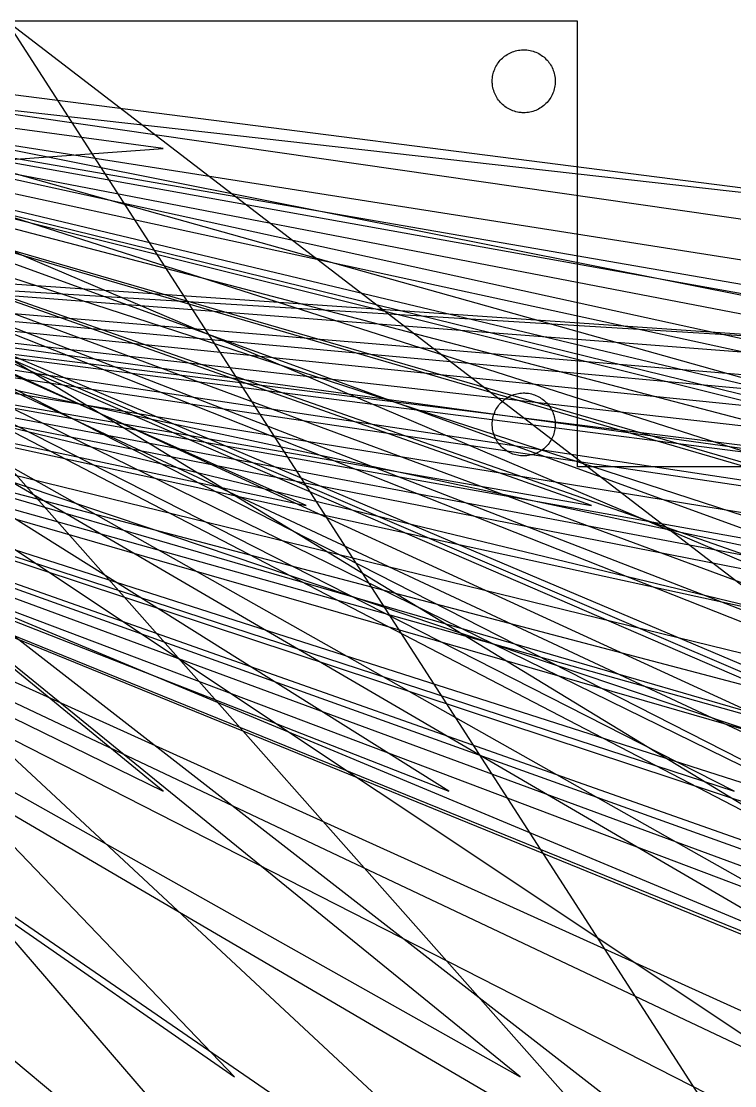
# Model space of a CAD drawing. Extents: x -29462 to 42578, y -23213 to 32194.
# Drawn here: x 13993 to 19283, y -8379 to -489 of the extents above; entities that cross this region are included whole.
import ezdxf

# ---------------------------------------------------------------- set-up
doc = ezdxf.new("R2010")
doc.units = 0

msp = doc.modelspace()

# ---------------------------------------------------------------- linework, layer by layer
at = {"layer": 'Layer 1'}
for p, q in [((17347.1, -488.988), (4404.28, -488.988)), ((15046.144, -1433.059), (8065.38, -488.988)), ((16104.468, -4078.892), (8065.38, -488.988)), ((18221.138, -4078.892), (8065.38, -488.988)), ((20337.808, -4078.892), (8065.38, -488.988)), ((22454.478, -4078.892), (8065.38, -488.988)), ((24571.148, -4078.892), (8065.38, -488.988)), ((26687.808, -4078.892), (8065.38, -488.988)), ((28804.468, -4078.892), (8065.38, -488.988)), ((30921.138, -4078.892), (8065.38, -488.988)), ((39916.968, -4078.892), (8065.38, -488.988)), ((15046.208, -6195.552), (8065.38, -488.988)), ((17162.878, -6195.552), (8065.38, -488.988)), ((19279.548, -6195.552), (8065.38, -488.988)), ((21396.218, -6195.552), (8065.38, -488.988)), ((23512.888, -6195.552), (8065.38, -488.988)), ((25629.558, -6195.552), (8065.38, -488.988)), ((27746.218, -6195.552), (8065.38, -488.988)), ((29862.878, -6195.552), (8065.38, -488.988)), ((31979.548, -6195.552), (8065.38, -488.988)), ((39917.048, -6195.552), (8065.38, -488.988)), ((15575.35, -8312.22), (8065.38, -488.988)), ((17692.02, -8312.22), (8065.38, -488.988)), ((19808.69, -8312.22), (8065.38, -488.988)), ((21925.36, -8312.22), (8065.38, -488.988)), ((24042.03, -8312.22), (8065.38, -488.988)), ((26158.69, -8312.22), (8065.38, -488.988)), ((28275.35, -8312.22), (8065.38, -488.988)), ((30392.02, -8312.22), (8065.38, -488.988)), ((39917.02, -8312.22), (8065.38, -488.988)), ((16633.71, -10428.88), (8065.38, -488.988)), ((18750.38, -10428.88), (8065.38, -488.988)), ((20867.05, -10428.88), (8065.38, -488.988)), ((22983.72, -10428.88), (8065.38, -488.988)), ((25100.39, -10428.88), (8065.38, -488.988)), ((27217.05, -10428.88), (8065.38, -488.988)), ((29333.71, -10428.88), (8065.38, -488.988)), ((37800.32, -13074.713), (8065.38, -488.988)), ((39916.99, -13074.713), (8065.38, -488.988)), ((34625.378, -6195.552), (8594.55, -488.988)), ((32244.07, -12545.546), (8594.55, -488.988)), ((34096.138, -4078.892), (9123.71, -488.988)), ((37800.378, -6195.552), (9123.71, -488.988)), ((33831.6, -8312.22), (9388.3, -488.988)), ((37800.298, -4078.892), (9652.88, -488.988)), ((37800.35, -8312.22), (9917.46, -488.988)), ((33302.46, -10428.88), (9917.46, -488.988)), ((21660.75, -12545.546), (13886.2, -488.988)), ((29598.24, -12545.546), (13886.2, -488.988)), ((18116.2, -488.988), (17347.1, -488.988)), ((18116.2, -3792.83), (18116.2, -488.988)), ((17646.047655, -711.754994), (17656.937167, -708.480498)), ((17656.937167, -708.480498), (17668.045082, -705.728441)), ((17668.045082, -705.728441), (17679.357398, -703.513093)), ((17679.357398, -703.513093), (17690.860111, -701.848724)), ((17690.860111, -701.848724), (17702.53922, -700.749603)), ((17702.53922, -700.749603), (17714.38072, -700.23)), ((17714.38, -700.23), (17718.74372, -700.23)), ((17714.38072, -700.23), (17714.38, -700.23)), ((17718.74372, -700.23), (17724.765647, -700.305809)), ((17724.765647, -700.305809), (17730.750019, -700.53279)), ((17730.750019, -700.53279), (17736.695004, -700.909112)), ((17736.695004, -700.909112), (17742.59877, -701.432944)), ((17742.59877, -701.432944), (17754.275313, -702.915805)), ((17754.275313, -702.915805), (17765.76499, -704.966719)), ((17765.76499, -704.966719), (17777.05314, -707.57103)), ((17777.05314, -707.57103), (17788.125106, -710.714082)), ((17530.730083, -795.372613), (17537.506078, -786.604965)), ((17537.506078, -786.604965), (17544.682515, -778.174248)), ((17544.682515, -778.174248), (17552.245392, -770.094732)), ((17552.245392, -770.094732), (17560.180704, -762.380687)), ((17560.180704, -762.380687), (17568.47445, -755.046383)), ((17568.47445, -755.046383), (17577.112626, -748.10609)), ((17577.112626, -748.10609), (17586.081229, -741.574076)), ((17586.081229, -741.574076), (17595.366256, -735.464613)), ((17595.366256, -735.464613), (17604.953705, -729.79197)), ((17604.953705, -729.79197), (17614.829572, -724.570416)), ((17614.829572, -724.570416), (17624.979855, -719.814223)), ((17624.979855, -719.814223), (17635.39055, -715.537659)), ((17635.39055, -715.537659), (17646.047655, -711.754994)), ((17788.125106, -710.714082), (17798.966228, -714.381219)), ((17798.966228, -714.381219), (17809.561846, -718.557787)), ((17809.561846, -718.557787), (17819.897301, -723.22913)), ((17819.897301, -723.22913), (17829.957935, -728.380591)), ((17829.957935, -728.380591), (17839.729087, -733.997516)), ((17839.729087, -733.997516), (17849.196099, -740.065248)), ((17849.196099, -740.065248), (17858.344312, -746.569133)), ((17858.344312, -746.569133), (17867.159066, -753.494515)), ((17867.159066, -753.494515), (17875.625703, -760.826738)), ((17875.625703, -760.826738), (17883.729562, -768.551147)), ((17883.729562, -768.551147), (17891.455985, -776.653086)), ((17891.455985, -776.653086), (17898.790312, -785.117899)), ((17898.790312, -785.117899), (17905.717885, -793.930931)), ((17492.618392, -875.930939), (17495.686744, -864.981555)), ((17495.686744, -864.981555), (17499.267562, -854.254944)), ((17499.267562, -854.254944), (17503.346842, -843.765376)), ((17503.346842, -843.765376), (17507.910583, -833.527119)), ((17507.910583, -833.527119), (17512.94478, -823.554445)), ((17512.94478, -823.554445), (17518.435431, -813.861623)), ((17518.435431, -813.861623), (17524.368533, -804.462922)), ((17524.368533, -804.462922), (17530.730083, -795.372613)), ((17905.717885, -793.930931), (17912.224044, -803.077527)), ((17912.224044, -803.077527), (17918.29413, -812.543031)), ((17918.29413, -812.543031), (17923.913484, -822.312787)), ((17923.913484, -822.312787), (17929.067446, -832.372139)), ((17929.067446, -832.372139), (17933.741357, -842.706433)), ((17933.741357, -842.706433), (17937.920559, -853.301013)), ((17937.920559, -853.301013), (17941.590391, -864.141222)), ((17941.590391, -864.141222), (17944.736195, -875.212406)), ((17485.45372, -933.52), (17485.749699, -921.670801)), ((17485.529529, -939.541927), (17485.45372, -933.52)), ((17485.75651, -945.526299), (17485.529529, -939.541927)), ((17485.749699, -921.670801), (17486.628159, -909.973026)), ((17486.132832, -951.471284), (17485.75651, -945.526299)), ((17486.628159, -909.973026), (17488.075096, -898.440944)), ((17488.075096, -898.440944), (17490.076508, -887.088825)), ((17490.076508, -887.088825), (17492.618392, -875.930939)), ((17944.736195, -875.212406), (17947.343312, -886.499909)), ((17947.343312, -886.499909), (17949.397082, -897.989076)), ((17949.397082, -897.989076), (17950.882846, -909.66525)), ((17950.882846, -909.66525), (17951.408145, -915.568885)), ((17951.805652, -945.0913), (17950.951237, -956.584086)), ((17951.408145, -915.568885), (17951.785945, -921.513777)), ((17951.785945, -921.513777), (17952.014414, -927.498092)), ((17952.09172, -933.52), (17951.805652, -945.0913)), ((17952.014414, -927.498092), (17952.09172, -933.52)), ((35683.65, -13074.713), (9388.3, -1018.16)), ((37800.37, -10958.046), (10446.6, -1018.15)), ((17486.656664, -957.37505), (17486.132832, -951.471284)), ((17488.139525, -969.051593), (17486.656664, -957.37505)), ((17490.190439, -980.54127), (17488.139525, -969.051593)), ((17492.79475, -991.82942), (17490.190439, -980.54127)), ((17495.937802, -1002.901386), (17492.79475, -991.82942)), ((17499.604939, -1013.742508), (17495.937802, -1002.901386)), ((17503.781507, -1024.338126), (17499.604939, -1013.742508)), ((17508.45285, -1034.673581), (17503.781507, -1024.338126)), ((17934.333174, -1022.820744), (17929.722184, -1033.228296)), ((17938.431279, -1012.200769), (17934.333174, -1022.820744)), ((17942.008578, -1001.3875), (17938.431279, -1012.200769)), ((17945.057146, -990.400067), (17942.008578, -1001.3875)), ((17947.569061, -979.2576), (17945.057146, -990.400067)), ((17949.536399, -967.97923), (17947.569061, -979.2576)), ((17950.951237, -956.584086), (17949.536399, -967.97923)), ((17513.604311, -1044.734215), (17508.45285, -1034.673581)), ((17519.221236, -1054.505367), (17513.604311, -1044.734215)), ((17525.288968, -1063.972379), (17519.221236, -1054.505367)), ((17531.792853, -1073.120592), (17525.288968, -1063.972379)), ((17538.718235, -1081.935346), (17531.792853, -1073.120592)), ((17546.050458, -1090.401983), (17538.718235, -1081.935346)), ((17553.774867, -1098.505842), (17546.050458, -1090.401983)), ((17561.876806, -1106.232265), (17553.774867, -1098.505842)), ((17883.750067, -1098.526347), (17875.365129, -1106.505672)), ((17891.729392, -1090.141409), (17883.750067, -1098.526347)), ((17899.251295, -1081.410135), (17891.729392, -1090.141409)), ((17906.307855, -1072.351657), (17899.251295, -1081.410135)), ((17912.891146, -1062.985103), (17906.307855, -1072.351657)), ((17918.993247, -1053.329605), (17912.891146, -1062.985103)), ((17924.606234, -1043.404293), (17918.993247, -1053.329605)), ((17929.722184, -1033.228296), (17924.606234, -1043.404293)), ((17570.341619, -1113.566592), (17561.876806, -1106.232265)), ((17579.154651, -1120.494165), (17570.341619, -1113.566592)), ((17588.301247, -1127.000324), (17579.154651, -1120.494165)), ((17597.766751, -1133.07041), (17588.301247, -1127.000324)), ((17607.536507, -1138.689764), (17597.766751, -1133.07041)), ((17617.595859, -1143.843726), (17607.536507, -1138.689764)), ((17627.930153, -1148.517637), (17617.595859, -1143.843726)), ((17638.524733, -1152.696839), (17627.930153, -1148.517637)), ((17649.364942, -1156.366671), (17638.524733, -1152.696839)), ((17660.436126, -1159.512475), (17649.364942, -1156.366671)), ((17671.723629, -1162.119592), (17660.436126, -1159.512475)), ((17683.212796, -1164.173362), (17671.723629, -1162.119592)), ((17694.88897, -1165.659126), (17683.212796, -1164.173362)), ((17700.792605, -1166.184425), (17694.88897, -1165.659126)), ((17706.737497, -1166.562225), (17700.792605, -1166.184425)), ((17712.721812, -1166.790694), (17706.737497, -1166.562225)), ((17718.74372, -1166.868), (17712.721812, -1166.790694)), ((17730.31502, -1166.581932), (17718.74372, -1166.868)), ((17741.807806, -1165.727517), (17730.31502, -1166.581932)), ((17753.20295, -1164.312679), (17741.807806, -1165.727517)), ((17764.48132, -1162.345341), (17753.20295, -1164.312679)), ((17775.623787, -1159.833426), (17764.48132, -1162.345341)), ((17786.61122, -1156.784858), (17775.623787, -1159.833426)), ((17797.424489, -1153.207559), (17786.61122, -1156.784858)), ((17808.044464, -1149.109454), (17797.424489, -1153.207559)), ((17818.452016, -1144.498464), (17808.044464, -1149.109454)), ((17828.628013, -1139.382514), (17818.452016, -1144.498464)), ((17838.553325, -1133.769527), (17828.628013, -1139.382514)), ((17848.208823, -1127.667426), (17838.553325, -1133.769527)), ((17857.575377, -1121.084135), (17848.208823, -1127.667426)), ((17866.633855, -1114.027575), (17857.575377, -1121.084135)), ((17875.365129, -1106.505672), (17866.633855, -1114.027575)), ((6520.94, -2033.48), (15046.144, -1433.059)), ((6520.94, -2033.48), (16104.468, -4078.892)), ((6520.94, -2033.48), (18221.138, -4078.892)), ((6520.94, -2033.48), (20337.808, -4078.892)), ((6520.94, -2033.48), (22454.478, -4078.892)), ((6520.94, -2033.48), (24571.148, -4078.892)), ((6520.94, -2033.48), (26687.808, -4078.892)), ((6520.94, -2033.48), (28804.468, -4078.892)), ((6520.94, -2033.48), (30921.138, -4078.892)), ((6520.94, -2033.48), (39916.968, -4078.892)), ((6520.94, -2033.48), (15046.208, -6195.552)), ((6520.94, -2033.48), (17162.878, -6195.552)), ((6520.94, -2033.48), (19279.548, -6195.552)), ((6520.94, -2033.48), (21396.218, -6195.552)), ((6520.94, -2033.48), (23512.888, -6195.552)), ((6520.94, -2033.48), (25629.558, -6195.552)), ((6520.94, -2033.48), (27746.218, -6195.552)), ((6520.94, -2033.48), (29862.878, -6195.552)), ((6520.94, -2033.48), (31979.548, -6195.552)), ((6520.94, -2033.48), (39917.048, -6195.552)), ((6520.94, -2033.48), (15575.35, -8312.22)), ((6520.94, -2033.48), (17692.02, -8312.22)), ((6520.94, -2033.48), (19808.69, -8312.22)), ((6520.94, -2033.48), (21925.36, -8312.22)), ((6520.94, -2033.48), (24042.03, -8312.22)), ((6520.94, -2033.48), (26158.69, -8312.22)), ((6520.94, -2033.48), (28275.35, -8312.22)), ((6520.94, -2033.48), (30392.02, -8312.22)), ((6520.94, -2033.48), (39917.02, -8312.22)), ((6520.94, -2033.48), (16633.71, -10428.88)), ((6520.94, -2033.48), (18750.38, -10428.88)), ((6520.94, -2033.48), (20867.05, -10428.88)), ((6520.94, -2033.48), (22983.72, -10428.88)), ((6520.94, -2033.48), (25100.39, -10428.88)), ((6520.94, -2033.48), (27217.05, -10428.88)), ((6520.94, -2033.48), (29333.71, -10428.88)), ((6520.94, -2033.48), (37800.32, -13074.713)), ((6520.94, -2033.48), (39916.99, -13074.713)), ((7050.11, -2033.48), (34625.378, -6195.552)), ((7050.11, -2033.48), (32244.07, -12545.546)), ((7579.28, -2033.48), (34096.138, -4078.892)), ((7579.28, -2033.48), (37800.378, -6195.552)), ((7843.86, -2033.48), (33831.6, -8312.22)), ((8108.44, -2033.48), (37800.298, -4078.892)), ((8373.03, -2033.48), (37800.35, -8312.22)), ((8373.03, -2033.48), (33302.46, -10428.88)), ((12341.8, -2033.48), (21660.75, -12545.546)), ((12341.8, -2033.48), (29598.24, -12545.546)), ((7843.86, -2562.65), (35683.65, -13074.713)), ((8902.19, -2562.65), (37800.37, -10958.046)), ((17552.229392, -3313.953732), (17560.164704, -3306.239687)), ((17560.164704, -3306.239687), (17568.45845, -3298.905383)), ((17568.45845, -3298.905383), (17577.096626, -3291.96509)), ((17577.096626, -3291.96509), (17586.065229, -3285.433076)), ((17586.065229, -3285.433076), (17595.350256, -3279.323613)), ((17595.350256, -3279.323613), (17604.937705, -3273.65097)), ((17604.937705, -3273.65097), (17614.813572, -3268.429416)), ((17614.813572, -3268.429416), (17624.963855, -3263.673223)), ((17624.963855, -3263.673223), (17635.37455, -3259.396659)), ((17635.37455, -3259.396659), (17646.031655, -3255.613994)), ((17646.031655, -3255.613994), (17656.921167, -3252.339498)), ((17656.921167, -3252.339498), (17668.029082, -3249.587441)), ((17668.029082, -3249.587441), (17679.341398, -3247.372093)), ((17679.341398, -3247.372093), (17690.844111, -3245.707724)), ((17690.844111, -3245.707724), (17702.52322, -3244.608603)), ((17702.52322, -3244.608603), (17714.36472, -3244.089)), ((17714.364, -3244.089), (17718.72772, -3244.089)), ((17714.36472, -3244.089), (17714.364, -3244.089)), ((17718.72772, -3244.089), (17724.749647, -3244.164809)), ((17724.749647, -3244.164809), (17730.734019, -3244.39179)), ((17730.734019, -3244.39179), (17736.679004, -3244.768112)), ((17736.679004, -3244.768112), (17742.58277, -3245.291944)), ((17742.58277, -3245.291944), (17754.259313, -3246.774805)), ((17754.259313, -3246.774805), (17765.74899, -3248.825719)), ((17765.74899, -3248.825719), (17777.03714, -3251.43003)), ((17777.03714, -3251.43003), (17788.109106, -3254.573082)), ((17788.109106, -3254.573082), (17798.950228, -3258.240219)), ((17798.950228, -3258.240219), (17809.545846, -3262.416787)), ((17809.545846, -3262.416787), (17819.881301, -3267.08813)), ((17819.881301, -3267.08813), (17829.941935, -3272.239591)), ((17829.941935, -3272.239591), (17839.713087, -3277.856516)), ((17839.713087, -3277.856516), (17849.180099, -3283.924248)), ((17849.180099, -3283.924248), (17858.328312, -3290.428133)), ((17858.328312, -3290.428133), (17867.143066, -3297.353515)), ((17867.143066, -3297.353515), (17875.609703, -3304.685738)), ((17875.609703, -3304.685738), (17883.713562, -3312.410147)), ((17883.713562, -3312.410147), (17891.439985, -3320.512086)), ((17499.251562, -3398.113944), (17503.330842, -3387.624376)), ((17503.330842, -3387.624376), (17507.894583, -3377.386119)), ((17507.894583, -3377.386119), (17512.92878, -3367.413445)), ((17512.92878, -3367.413445), (17518.419431, -3357.720623)), ((17518.419431, -3357.720623), (17524.352533, -3348.321922)), ((17524.352533, -3348.321922), (17530.714083, -3339.231613)), ((17530.714083, -3339.231613), (17537.490078, -3330.463965)), ((17537.490078, -3330.463965), (17544.666515, -3322.033248)), ((17544.666515, -3322.033248), (17552.229392, -3313.953732)), ((17891.439985, -3320.512086), (17898.774312, -3328.976899)), ((17898.774312, -3328.976899), (17905.701885, -3337.789931)), ((17905.701885, -3337.789931), (17912.208044, -3346.936527)), ((17912.208044, -3346.936527), (17918.27813, -3356.402031)), ((17918.27813, -3356.402031), (17923.897484, -3366.171787)), ((17923.897484, -3366.171787), (17929.051446, -3376.231139)), ((17929.051446, -3376.231139), (17933.725357, -3386.565433)), ((17933.725357, -3386.565433), (17937.904559, -3397.160013)), ((17485.43772, -3477.379), (17485.733699, -3465.529801)), ((17485.733699, -3465.529801), (17486.612159, -3453.832026)), ((17486.612159, -3453.832026), (17488.059096, -3442.299944)), ((17488.059096, -3442.299944), (17490.060508, -3430.947825)), ((17490.060508, -3430.947825), (17492.602392, -3419.789939)), ((17492.602392, -3419.789939), (17495.670744, -3408.840555)), ((17495.670744, -3408.840555), (17499.251562, -3398.113944)), ((17937.904559, -3397.160013), (17941.574391, -3408.000222)), ((17941.574391, -3408.000222), (17944.720195, -3419.071406)), ((17944.720195, -3419.071406), (17947.327312, -3430.358909)), ((17947.327312, -3430.358909), (17949.381082, -3441.848076)), ((17949.381082, -3441.848076), (17950.866846, -3453.52425)), ((17950.866846, -3453.52425), (17951.392145, -3459.427885)), ((17951.392145, -3459.427885), (17951.769945, -3465.372777)), ((17951.769945, -3465.372777), (17951.998414, -3471.357092)), ((17951.998414, -3471.357092), (17952.07572, -3477.379)), ((17485.513529, -3483.400927), (17485.43772, -3477.379)), ((17485.74051, -3489.385299), (17485.513529, -3483.400927)), ((17486.116832, -3495.330284), (17485.74051, -3489.385299)), ((17486.640664, -3501.23405), (17486.116832, -3495.330284)), ((17488.123525, -3512.910593), (17486.640664, -3501.23405)), ((17490.174439, -3524.40027), (17488.123525, -3512.910593)), ((17492.77875, -3535.68842), (17490.174439, -3524.40027)), ((17495.921802, -3546.760386), (17492.77875, -3535.68842)), ((17499.588939, -3557.601508), (17495.921802, -3546.760386)), ((17941.992578, -3545.2465), (17938.415279, -3556.059769)), ((17945.041146, -3534.259067), (17941.992578, -3545.2465)), ((17947.553061, -3523.1166), (17945.041146, -3534.259067)), ((17949.520399, -3511.83823), (17947.553061, -3523.1166)), ((17950.935237, -3500.443086), (17949.520399, -3511.83823)), ((17951.789652, -3488.9503), (17950.935237, -3500.443086)), ((17952.07572, -3477.379), (17951.789652, -3488.9503)), ((17503.765507, -3568.197126), (17499.588939, -3557.601508)), ((17508.43685, -3578.532581), (17503.765507, -3568.197126)), ((17513.588311, -3588.593215), (17508.43685, -3578.532581)), ((17519.205236, -3598.364367), (17513.588311, -3588.593215)), ((17525.272968, -3607.831379), (17519.205236, -3598.364367)), ((17531.776853, -3616.979592), (17525.272968, -3607.831379)), ((17538.702235, -3625.794346), (17531.776853, -3616.979592)), ((17546.034458, -3634.260983), (17538.702235, -3625.794346)), ((17899.235295, -3625.269135), (17891.713392, -3634.000409)), ((17906.291855, -3616.210657), (17899.235295, -3625.269135)), ((17912.875146, -3606.844103), (17906.291855, -3616.210657)), ((17918.977247, -3597.188605), (17912.875146, -3606.844103)), ((17924.590234, -3587.263293), (17918.977247, -3597.188605)), ((17929.706184, -3577.087296), (17924.590234, -3587.263293)), ((17934.317174, -3566.679744), (17929.706184, -3577.087296)), ((17938.415279, -3556.059769), (17934.317174, -3566.679744)), ((17553.758867, -3642.364842), (17546.034458, -3634.260983)), ((17561.860806, -3650.091265), (17553.758867, -3642.364842)), ((17570.325619, -3657.425592), (17561.860806, -3650.091265)), ((17579.138651, -3664.353165), (17570.325619, -3657.425592)), ((17588.285247, -3670.859324), (17579.138651, -3664.353165)), ((17597.750751, -3676.92941), (17588.285247, -3670.859324)), ((17607.520507, -3682.548764), (17597.750751, -3676.92941)), ((17617.579859, -3687.702726), (17607.520507, -3682.548764)), ((17627.914153, -3692.376637), (17617.579859, -3687.702726)), ((17638.508733, -3696.555839), (17627.914153, -3692.376637)), ((17649.348942, -3700.225671), (17638.508733, -3696.555839)), ((17660.420126, -3703.371475), (17649.348942, -3700.225671)), ((17671.707629, -3705.978592), (17660.420126, -3703.371475)), ((17683.196796, -3708.032362), (17671.707629, -3705.978592)), ((17694.87297, -3709.518126), (17683.196796, -3708.032362)), ((17753.18695, -3708.171679), (17741.791806, -3709.586517)), ((17764.46532, -3706.204341), (17753.18695, -3708.171679)), ((17775.607787, -3703.692426), (17764.46532, -3706.204341)), ((17786.59522, -3700.643858), (17775.607787, -3703.692426)), ((17797.408489, -3697.066559), (17786.59522, -3700.643858)), ((17808.028464, -3692.968454), (17797.408489, -3697.066559)), ((17818.436016, -3688.357464), (17808.028464, -3692.968454)), ((17828.612013, -3683.241514), (17818.436016, -3688.357464)), ((17838.537325, -3677.628527), (17828.612013, -3683.241514)), ((17848.192823, -3671.526426), (17838.537325, -3677.628527)), ((17857.559377, -3664.943135), (17848.192823, -3671.526426)), ((17866.617855, -3657.886575), (17857.559377, -3664.943135)), ((17875.349129, -3650.364672), (17866.617855, -3657.886575)), ((17883.734067, -3642.385347), (17875.349129, -3650.364672)), ((17891.713392, -3634.000409), (17883.734067, -3642.385347)), ((17700.776605, -3710.043425), (17694.87297, -3709.518126)), ((17706.721497, -3710.421225), (17700.776605, -3710.043425)), ((17712.705812, -3710.649694), (17706.721497, -3710.421225)), ((17718.72772, -3710.727), (17712.705812, -3710.649694)), ((17730.29902, -3710.440932), (17718.72772, -3710.727)), ((17741.791806, -3709.586517), (17730.29902, -3710.440932)), ((42577.9, -3792.83), (18116.2, -3792.83))]:
    msp.add_line(p, q, dxfattribs=at)

doc.saveas('drawing.dxf')
